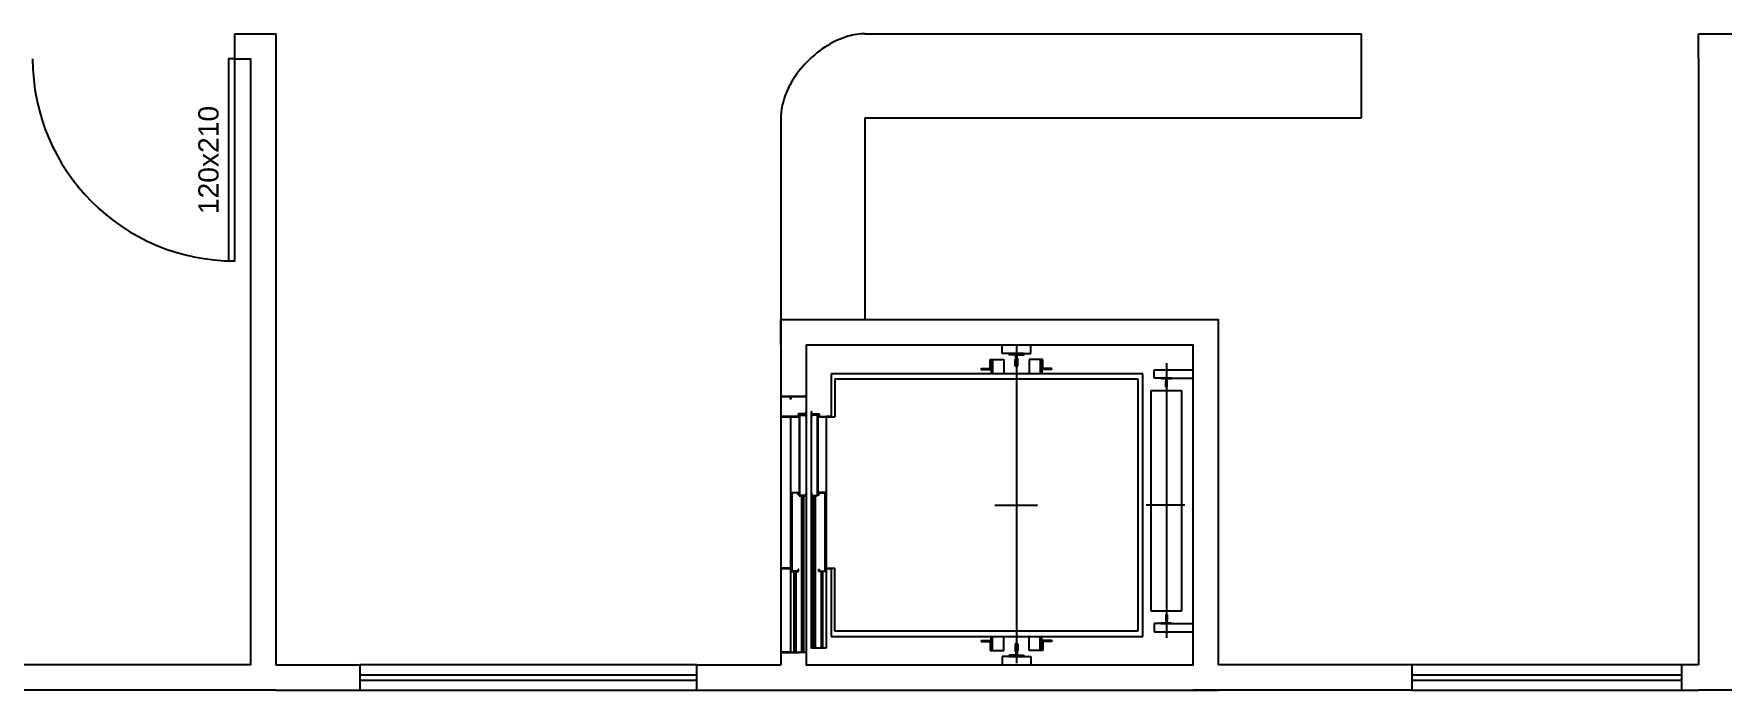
# Model space of a CAD drawing. Header units: centimetres. Extents: x 45464 to 685908, y 11779 to 14769.
# Drawn here: x 676515 to 677518, y 13629 to 14019 of the extents above; entities that cross this region are included whole.
import ezdxf
from ezdxf.enums import TextEntityAlignment as Align

# ---------------------------------------------------------------- set-up
doc = ezdxf.new("R2010")
doc.units = ezdxf.units.CM
doc.header["$LTSCALE"] = 4
doc.linetypes.add('LTYPE_4', pattern=[112.5, 56.25, -56.25])
doc.linetypes.add('LTYPE_6', pattern=[168.75, 112.5, -28.125, 0, -28.125])
for name, color, linetype in [('0.1', 1, 'Continuous'), ('0.2', 2, 'Continuous'), ('0.6', 6, 'Continuous'), ('02-CONT', 2, 'Continuous'), ('08', 8, 'Continuous')]:
    doc.layers.add(name, color=color, linetype=linetype)
doc.styles.add('2mm 1-50', font='arial.ttf', dxfattribs={"height": 0.1})

# ---------------------------------------------------------------- blocks, each defined once
blk = doc.blocks.new('1_00e-flat-40-flat-1')
at = {"color": 1}
blk.add_arc((34.1, 62.7), 120, 180, 270, dxfattribs=at)
at = {"layer": '02-CONT'}
blk.add_lwpolyline([(34.1, 62.7), (30.5, 62.7), (30.5, -57.3), (34.1, -57.3)], close=True, dxfattribs=at)

msp = doc.modelspace()

# ---------------------------------------------------------------- linework, layer by layer
at = {"layer": '0.1'}
msp.add_line((676959, 13803.5), (676959, 13651.5), dxfattribs=at)
at = {"layer": '0.2'}
for p, q in [((677304, 13969), (677304, 14019)), ((676959, 13969), (676959, 13849)), ((677009, 13969), (677009, 13849)), ((676909, 13644), (676709, 13644)), ((677494, 13644), (677334, 13644)), ((676909, 13638), (676709, 13638)), ((676709, 13635), (676909, 13635)), ((677494, 13638), (677334, 13638)), ((677334, 13635), (677494, 13635)), ((676709, 13629), (676909, 13629)), ((677334, 13629), (677494, 13629))]:
    msp.add_line(p, q, dxfattribs=at)
msp.add_lwpolyline([(677009, 14019, 0.070568), (676998.9, 14017.5, 0.066416), (676986.9, 14012.1, 0.122869), (676965.2, 13990, 0.060749), (676960.5, 13979, 0.069027), (676959, 13969)], format="xyb", dxfattribs=at)
for points in [[(677009, 14019), (677304, 14019)], [(677009, 13969), (677304, 13969)]]:
    msp.add_lwpolyline(points, dxfattribs=at)
at = {"layer": '0.6'}
for p, q in [((676634.6, 14004), (676634.6, 14019)), ((677504, 14004), (677504, 14019)), ((676974, 13803.5), (676959, 13803.5)), ((676974, 13651.5), (676959, 13651.5)), ((676659, 13644), (676709, 13644)), ((676709, 13644), (676709, 13629)), ((676909, 13644), (676959, 13644)), ((676909, 13644), (676909, 13629)), ((677334, 13629), (677334, 13644)), ((677504, 13644), (677494, 13644)), ((677494, 13644), (677494, 13629)), ((676659, 13629), (676709, 13629)), ((676909, 13629), (676959, 13629)), ((677494, 13629), (677504, 13629))]:
    msp.add_line(p, q, dxfattribs=at)
for points in [[(676634.6, 14019), (676659, 14019), (676659, 13644)], [(677504, 14019), (677744, 14019)], [(676634.6, 14004), (676644, 14004), (676644, 13644), (676509, 13644)], [(677504, 14004), (677504, 14004), (677504, 13644)], [(676959, 13849), (676959, 13803.5)], [(677219, 13644), (677219, 13849), (676959, 13849)], [(676959, 13834), (676959, 13849)], [(676974, 13651.5), (676974, 13644), (677204, 13644), (677204, 13834), (676974, 13834), (676974, 13803.5)], [(676959, 13651.5), (676959, 13644)], [(677334, 13644), (677219, 13644)], [(676659, 13629), (676509, 13629)], [(676959, 13629), (677164, 13629)], [(677164, 13629), (677219, 13629)], [(677334, 13629), (677204, 13629)], [(677574, 13629), (677504, 13629)]]:
    msp.add_lwpolyline(points, dxfattribs=at)
at = {"layer": '08', "color": 253}
for p, q in [((677090.5, 13829), (677090.5, 13834)), ((677107.5, 13829), (677107.5, 13834)), ((677083.4, 13825.5), (677091.5, 13825.5)), ((677083.4, 13820.1), (677083.4, 13825.5)), ((677084, 13819.5), (677084, 13825.5)), ((677094.5, 13829), (677090.5, 13829)), ((677091.5, 13825.5), (677091.5, 13819.5)), ((677094.5, 13829), (677094.5, 13828.5)), ((677099, 13829), (677094.5, 13829)), ((677094.8, 13828.2), (677094.5, 13828.5)), ((677098.2, 13828), (677094.8, 13828.2)), ((677098.2, 13828), (677098.5, 13827.6)), ((677098.5, 13826), (677098.2, 13825.7)), ((677098.2, 13821.5), (677098.2, 13825.7)), ((677099, 13821.5), (677098.2, 13821.5)), ((677098.5, 13826), (677098.5, 13827.6)), ((677103.5, 13829), (677099, 13829)), ((677099, 13821.5), (677099.8, 13821.5)), ((677099.4, 13827.6), (677099.8, 13828)), ((677099.4, 13826), (677099.4, 13827.6)), ((677099.4, 13826), (677099.8, 13825.7)), ((677099.8, 13828), (677103.1, 13828.2)), ((677099.8, 13821.5), (677099.8, 13825.7)), ((677103.1, 13828.2), (677103.5, 13828.5)), ((677103.5, 13829), (677103.5, 13828.5)), ((677103.5, 13829), (677107.5, 13829)), ((677106.5, 13825.5), (677106.5, 13819.5)), ((677114.6, 13825.5), (677106.5, 13825.5)), ((677114, 13819.5), (677114, 13825.5)), ((677114.6, 13820.1), (677114.6, 13825.5)), ((676989, 13817), (676989, 13791.7)), ((677174, 13817), (676989, 13817)), ((676991, 13814), (677171, 13814)), ((676991, 13814), (676991, 13791.5)), ((677078, 13820.1), (677083.4, 13820.1)), ((677078, 13819.5), (677078, 13820.1)), ((677078, 13819.5), (677084, 13819.5)), ((677084, 13819.5), (677084, 13817)), ((677091.5, 13819.5), (677091.5, 13817)), ((677106.5, 13819.5), (677106.5, 13817)), ((677120, 13819.5), (677114, 13819.5)), ((677114, 13819.5), (677114, 13817)), ((677120, 13820.1), (677114.6, 13820.1)), ((677120, 13819.5), (677120, 13820.1)), ((677171, 13814), (677171, 13664)), ((677174, 13661), (677174, 13817)), ((677180.7, 13819.4), (677204, 13819.4)), ((677180.7, 13814.4), (677180.7, 13819.4)), ((677184.7, 13814.4), (677180.7, 13814.4)), ((677185.1, 13814), (677184.7, 13814.4)), ((677191.2, 13814.4), (677184.7, 13814.4)), ((677187.8, 13814), (677185.1, 13814)), ((677187.6, 13812.5), (677187.8, 13812.7)), ((677187.6, 13809), (677187.6, 13812.5)), ((677187.8, 13812.7), (677187.8, 13814)), ((677190.8, 13814), (677188.2, 13814)), ((677188.2, 13812.7), (677188.2, 13814)), ((677188.2, 13812.7), (677188.4, 13812.5)), ((677188.4, 13809), (677188.4, 13812.5)), ((677190.8, 13814), (677191.2, 13814.4)), ((677191.2, 13814.4), (677204, 13814.4)), ((676959, 13803.5), (676970, 13803.5)), ((676959, 13803.5), (676974, 13803.5)), ((676964.8, 13803.3), (676959.2, 13803.3)), ((676964.8, 13802), (676964.8, 13803.3)), ((676965, 13802), (676964.8, 13802)), ((676965, 13803.5), (676974, 13803.5)), ((676965, 13803.5), (676965, 13802)), ((676974, 13803.5), (676974, 13794.5)), ((677179, 13676), (677179, 13807)), ((677179, 13807), (677197, 13807)), ((677188.4, 13809), (677187.6, 13809)), ((677197, 13807), (677197, 13676)), ((676959, 13791.5), (676969.5, 13791.5)), ((676969.3, 13791.7), (676959.2, 13791.7)), ((676965, 13651.5), (676965, 13791.5)), ((676969.3, 13793.2), (676969.3, 13791.7)), ((676973.8, 13793.2), (676969.3, 13793.2)), ((676969.5, 13793), (676974, 13793)), ((676969.5, 13791.5), (676969.5, 13793)), ((676970, 13792.7), (676970, 13744.5)), ((676974, 13792.7), (676970, 13792.7)), ((676970.2, 13792.5), (676973.8, 13792.5)), ((676970.2, 13744.7), (676970.2, 13792.5)), ((676973.8, 13794.5), (676973.8, 13793.2)), ((676974, 13794.5), (676973.8, 13794.5)), ((676973.8, 13792.5), (676973.8, 13791.2)), ((676973.8, 13791.2), (676974, 13791.2)), ((676974, 13794.5), (676974, 13651.5)), ((676977, 13794.5), (676977.2, 13794.5)), ((676977, 13794.5), (676977, 13654)), ((676981.5, 13793), (676977, 13793)), ((676977, 13792.7), (676981, 13792.7)), ((676977.2, 13791.2), (676977, 13791.2)), ((676977.2, 13794.5), (676977.2, 13793.2)), ((676977.2, 13793.2), (676981.7, 13793.2)), ((676977.2, 13792.5), (676977.2, 13791.2)), ((676980.8, 13792.5), (676977.2, 13792.5)), ((676980.8, 13744.7), (676980.8, 13792.5)), ((676981, 13792.7), (676981, 13744.5)), ((676981.5, 13791.5), (676981.5, 13793)), ((676981.5, 13791.5), (676986, 13791.5)), ((676981.7, 13793.2), (676981.7, 13791.7)), ((676981.7, 13791.7), (676986, 13791.7)), ((676989, 13791.7), (676986, 13791.7)), ((676986, 13791.5), (676986, 13654)), ((676986, 13791.5), (676991, 13791.5)), ((676965.5, 13746.5), (676965.5, 13699.5)), ((676965.5, 13746.5), (676969.5, 13746.5)), ((676965.7, 13699.7), (676965.7, 13746.3)), ((676969.3, 13746.3), (676965.7, 13746.3)), ((676969.3, 13745), (676969.3, 13746.3)), ((676969.5, 13745), (676969.3, 13745)), ((676969.5, 13746.5), (676969.5, 13745)), ((676970, 13744.5), (676974, 13744.5)), ((676973.8, 13744.7), (676970.2, 13744.7)), ((676971.5, 13651.5), (676971.5, 13744.5)), ((676972.5, 13744.5), (676972.5, 13651.5)), ((676973.8, 13746), (676973.8, 13744.7)), ((676974, 13746), (676973.8, 13746)), ((676977, 13746), (676977.2, 13746)), ((676981, 13744.5), (676977, 13744.5)), ((676977.2, 13746), (676977.2, 13744.7)), ((676977.2, 13744.7), (676980.8, 13744.7)), ((676978.5, 13654), (676978.5, 13744.5)), ((676979.5, 13744.5), (676979.5, 13654)), ((676981.5, 13746.5), (676981.5, 13745)), ((676985.5, 13746.5), (676981.5, 13746.5)), ((676981.5, 13745), (676981.7, 13745)), ((676981.7, 13746.3), (676985.3, 13746.3)), ((676981.7, 13745), (676981.7, 13746.3)), ((676985.3, 13699.7), (676985.3, 13746.3)), ((676985.5, 13746.5), (676985.5, 13699.5)), ((676959, 13701.5), (676959, 13651.5)), ((676965, 13701.5), (676959, 13701.5)), ((676959.2, 13701.3), (676964.8, 13701.3)), ((676959.2, 13651.7), (676959.2, 13701.3)), ((676964.8, 13701.3), (676964.8, 13700)), ((676964.8, 13700), (676965, 13700)), ((676969.3, 13701), (676969.3, 13699.7)), ((676969.5, 13701), (676969.3, 13701)), ((676969.5, 13699.5), (676969.5, 13701)), ((676981.5, 13701), (676981.7, 13701)), ((676981.5, 13699.5), (676981.5, 13701)), ((676981.7, 13701), (676981.7, 13699.7)), ((676986, 13701.5), (676991, 13701.5)), ((676986, 13700), (676986.2, 13700)), ((676986.2, 13701.3), (676989, 13701.3)), ((676986.2, 13700), (676986.2, 13701.3)), ((676989, 13701.3), (676989, 13661)), ((676991, 13664), (676991, 13701.5)), ((676965.5, 13699.5), (676969.5, 13699.5)), ((676969.3, 13699.7), (676965.7, 13699.7)), ((676967, 13651.5), (676967, 13699.5)), ((676968, 13699.5), (676968, 13651.5)), ((676985.5, 13699.5), (676981.5, 13699.5)), ((676981.7, 13699.7), (676985.3, 13699.7)), ((676983, 13699.5), (676983, 13654)), ((676984, 13654), (676984, 13699.5)), ((677171, 13693.1), (677171, 13693.1)), ((677197, 13676), (677179, 13676)), ((677187.6, 13674), (677187.6, 13670.5)), ((677187.6, 13674), (677188.4, 13674)), ((677187.8, 13670.3), (677187.6, 13670.5)), ((677187.8, 13670.3), (677187.8, 13669)), ((677188.4, 13670.5), (677188.2, 13670.3)), ((677188.2, 13670.3), (677188.2, 13669)), ((677188.4, 13674), (677188.4, 13670.5)), ((676989, 13661), (677174, 13661)), ((677171, 13664), (676991, 13664)), ((677084, 13658.5), (677084, 13661)), ((677091.5, 13658.5), (677091.5, 13661)), ((677106.5, 13658.5), (677106.5, 13661)), ((677114, 13658.5), (677114, 13661)), ((677180.7, 13668.6), (677180.7, 13663.6)), ((677184.7, 13668.6), (677180.7, 13668.6)), ((677180.7, 13663.6), (677204, 13663.6)), ((677185.1, 13669), (677184.7, 13668.6)), ((677184.7, 13668.6), (677191.2, 13668.6)), ((677185.1, 13669), (677187.8, 13669)), ((677188.2, 13669), (677190.8, 13669)), ((677190.8, 13669), (677191.2, 13668.6)), ((677191.2, 13668.6), (677204, 13668.6)), ((676959, 13651.5), (676970, 13651.5)), ((676974, 13651.5), (676959, 13651.5)), ((676964.8, 13651.7), (676959.2, 13651.7)), ((676964.8, 13653), (676964.8, 13651.7)), ((676965, 13653), (676964.8, 13653)), ((676974, 13651.5), (676965, 13651.5)), ((676986, 13654), (676977, 13654)), ((677078, 13658.5), (677078, 13657.9)), ((677078, 13658.5), (677084, 13658.5)), ((677078, 13657.9), (677083.4, 13657.9)), ((677083.4, 13657.9), (677083.4, 13652.5)), ((677083.4, 13652.5), (677091.5, 13652.5)), ((677084, 13658.5), (677084, 13652.5)), ((677091.5, 13652.5), (677091.5, 13658.5)), ((677094.8, 13649.8), (677094.5, 13649.4)), ((677098.2, 13650), (677094.8, 13649.8)), ((677098.2, 13656.5), (677098.2, 13652.3)), ((677099, 13656.5), (677098.2, 13656.5)), ((677098.5, 13651.9), (677098.2, 13652.3)), ((677098.5, 13650.3), (677098.2, 13650)), ((677098.5, 13651.9), (677098.5, 13650.3)), ((677099, 13656.5), (677099.8, 13656.5)), ((677099.4, 13651.9), (677099.8, 13652.3)), ((677099.4, 13651.9), (677099.4, 13650.3)), ((677099.8, 13650), (677099.4, 13650.3)), ((677099.8, 13656.5), (677099.8, 13652.3)), ((677099.8, 13650), (677103.1, 13649.8)), ((677103.1, 13649.8), (677103.5, 13649.4)), ((677106.5, 13652.5), (677106.5, 13658.5)), ((677114.6, 13652.5), (677106.5, 13652.5)), ((677114, 13658.5), (677114, 13652.5)), ((677120, 13658.5), (677114, 13658.5)), ((677114.6, 13657.9), (677114.6, 13652.5)), ((677120, 13657.9), (677114.6, 13657.9)), ((677120, 13658.5), (677120, 13657.9)), ((677094.5, 13649), (677090.5, 13649)), ((677090.5, 13649), (677090.5, 13644)), ((677094.5, 13649), (677094.5, 13649.4)), ((677094.5, 13649), (677099, 13649)), ((677099, 13649), (677103.5, 13649)), ((677103.5, 13649), (677103.5, 13649.4)), ((677103.5, 13649), (677107.5, 13649)), ((677107.5, 13649), (677107.5, 13644))]:
    msp.add_line(p, q, dxfattribs=at)
at = {"layer": '08', "color": 253, "linetype": 'LTYPE_6'}
for p, q in [((677099, 13834), (677099, 13645)), ((677188, 13823.3), (677188, 13660.1)), ((677086.2, 13739), (677111.4, 13739)), ((677199, 13739), (677176.1, 13739))]:
    msp.add_line(p, q, dxfattribs=at)
at = {"layer": '08', "color": 253, "linetype": 'LTYPE_4'}
for p, q in [((677084.8, 13825.5), (677084.8, 13819.5)), ((677113.1, 13825.5), (677113.1, 13819.5)), ((677084.8, 13819.5), (677084.8, 13817)), ((677113.1, 13819.5), (677113.1, 13817)), ((677084.8, 13658.5), (677084.8, 13661)), ((677113.1, 13658.5), (677113.1, 13661)), ((677084.8, 13652.5), (677084.8, 13658.5)), ((677113.1, 13652.5), (677113.1, 13658.5))]:
    msp.add_line(p, q, dxfattribs=at)

# ---------------------------------------------------------------- block references
at = {"layer": '0.6'}
msp.add_blockref('1_00e-flat-40-flat-1', (676600.5, 13941.3), dxfattribs=at)

# ---------------------------------------------------------------- texts
at = {"layer": '02-CONT', "style": '2mm 1-50'}
msp.add_text('120x210', height=12, rotation=90, dxfattribs=at).set_placement((676619, 13944), align=Align.MIDDLE_CENTER)

doc.saveas('drawing.dxf')
